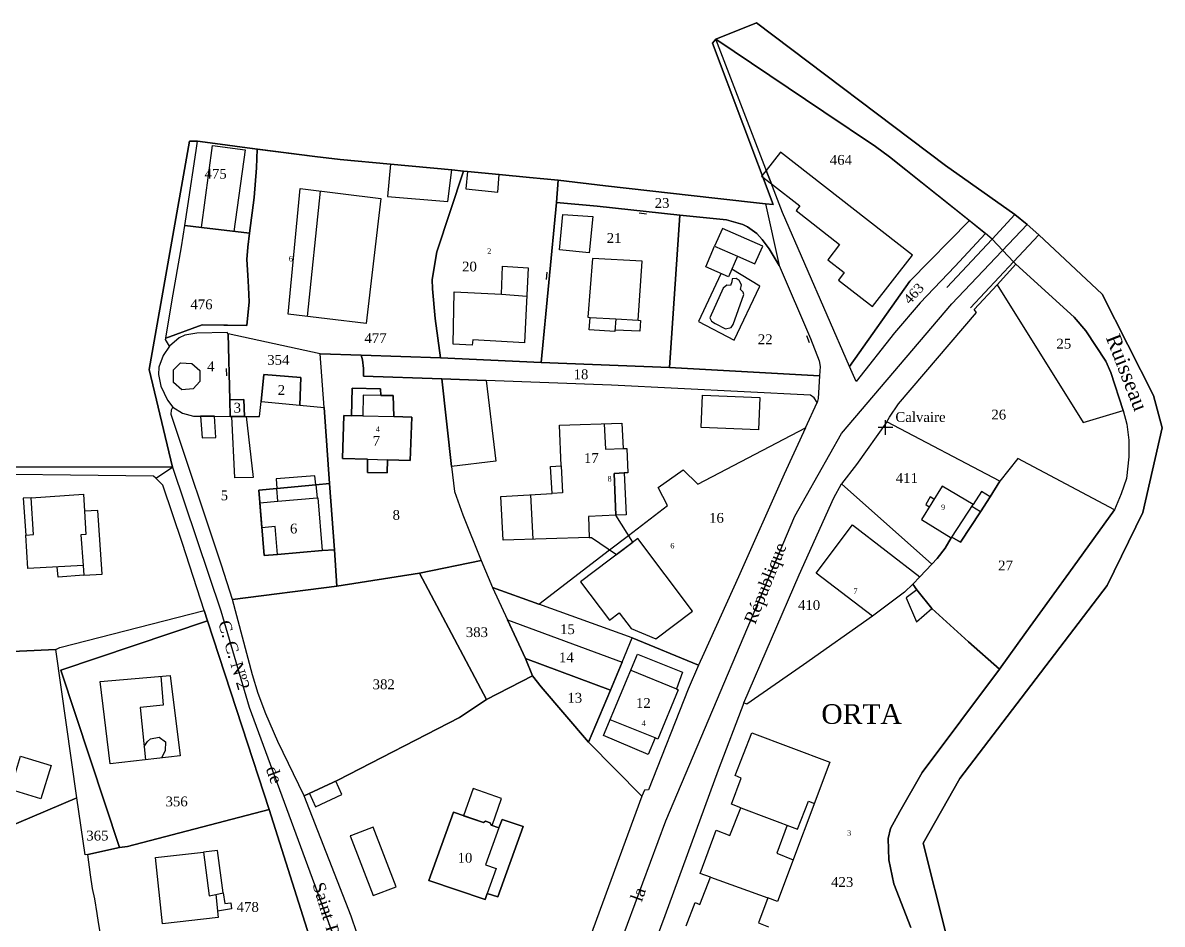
# Model space of a CAD drawing. Extents: x 1206848 to 1207690, y 6153902 to 6154624.
# Drawn here: x 1207283 to 1207515.5, y 6154439.9 to 6154623.8 of the extents above; entities that cross this region are included whole.
import ezdxf

# ---------------------------------------------------------------- set-up
doc = ezdxf.new("R2010")
doc.units = 0
doc.linetypes.add('CONTINU', pattern=[0])
doc.layers.get('0').update_dxf_attribs({"linetype": 'CONTINU'})
for name, color, linetype in [('1LIEUDIT', 7, 'CONTINU'), ('1PARCELLE', 7, 'CONTINU'), ('1SECTION', 7, 'CONTINU'), ('1SUBDSECT', 7, 'CONTINU'), ('1TRONFLUV', 7, 'CONTINU'), ('1TROUPARCELLE', 7, 'CONTINU'), ('1ZONCOMM', 7, 'CONTINU'), ('3BATIDUR', 7, 'CONTINU'), ('3BATILEGER', 7, 'CONTINU'), ('3CALVAIRE', 7, 'CONTINU'), ('3CALVAIRETEX', 7, 'CONTINU'), ('3FISCLINE', 7, 'CONTINUOUS'), ('3LIEUDITTEX', 7, 'CONTINU'), ('3MURNONMI', 7, 'CONTINU'), ('3NUMVOIE', 7, 'CONTINU'), ('3PARCELLETEX', 7, 'CONTINU'), ('3PISCINE', 7, 'CONTINUOUS'), ('3PONT', 7, 'CONTINU'), ('3SENTIER', 7, 'CONTINU'), ('3TOPOLINE', 7, 'CONTINU'), ('3TRONFLUVTEX', 7, 'CONTINU'), ('3ZONCOMMTEX', 7, 'CONTINU')]:
    doc.layers.add(name, color=color, linetype=linetype)
doc.styles.get("Standard").update_dxf_attribs({"font": 'Times New Roman'})

# ---------------------------------------------------------------- blocks, each defined once
blk = doc.blocks.new('MURNOMI')
blk.add_line((-0.75, 0.5), (0.75, 0.5))
blk = doc.blocks.new('DETATOPO')
for points in [[(-1.5, 0), (1.5, 0)], [(0, -1.5), (0, 1.5)]]:
    blk.add_lwpolyline(points)

msp = doc.modelspace()

# ---------------------------------------------------------------- linework, layer by layer
at = {"layer": '1LIEUDIT'}
for points in [[(1207344.03, 6154429.4), (1207333.29, 6154463.29), (1207327.75, 6154480.16), (1207320.72, 6154501.81), (1207320.05, 6154503.89), (1207315.59, 6154517.6), (1207311.59, 6154529.48), (1207310.13, 6154530.88), (1207313.57, 6154533.17), (1207308.81, 6154553.06), (1207317.06, 6154599.63), (1207318.67, 6154599.67), (1207322.3, 6154599.16), (1207328.81, 6154598.27), (1207342.58, 6154596.5), (1207347.8, 6154595.91), (1207358.03, 6154594.94), (1207370.58, 6154593.79), (1207372.94, 6154593.53), (1207373.73, 6154593.43), (1207380.24, 6154592.85), (1207386.43, 6154592.25), (1207392.27, 6154591.65), (1207401.93, 6154590.55), (1207424.25, 6154588.04), (1207434.56, 6154586.88), (1207436.16, 6154586.71), (1207423.76, 6154619.64), (1207424.43, 6154620.45), (1207432.75, 6154623.78), (1207471.32, 6154594.64), (1207485.45, 6154584.7), (1207487.97, 6154582.67), (1207490.36, 6154580.54), (1207503.25, 6154568.44), (1207513.72, 6154547.77), (1207515.51, 6154541.15), (1207511.56, 6154523.87), (1207504.3, 6154509), (1207474.22, 6154469.65), (1207466.76, 6154456.47), (1207471.4, 6154437.84)], [(1207339.58, 6154326.55), (1207349.5, 6154345.92), (1207340.35, 6154347.76), (1207348, 6154377.55), (1207351.68, 6154392.45), (1207354.03, 6154391.24), (1207349.13, 6154412.1), (1207346.45, 6154421.78), (1207345.24, 6154425.54), (1207344.03, 6154429.4), (1207333.29, 6154463.29), (1207327.75, 6154480.16), (1207320.72, 6154501.81), (1207320.05, 6154503.89), (1207315.59, 6154517.6), (1207311.59, 6154529.48), (1207310.13, 6154530.88), (1207313.57, 6154533.17), (1207263.89, 6154533.23)]]:
    msp.add_lwpolyline(points, dxfattribs=at)
at = {"layer": '1PARCELLE'}
for points in [[(1207451.7, 6154553.68), (1207438.01, 6154585.06), (1207424.43, 6154620.45), (1207446.45, 6154605.65), (1207457.04, 6154598.56), (1207459.86, 6154596.47), (1207476.16, 6154583.46), (1207464.03, 6154571.11), (1207451.7, 6154553.68)], [(1207316.09, 6154582.46), (1207316.71, 6154586.48), (1207318.36, 6154597.74), (1207318.67, 6154599.67), (1207322.3, 6154599.16), (1207328.81, 6154598.27), (1207330.84, 6154598.01), (1207330.72, 6154594.22), (1207330.23, 6154588.16), (1207329.3, 6154580.85), (1207319.5, 6154582.04), (1207316.09, 6154582.46)], [(1207352.06, 6154555.96), (1207343.71, 6154556.23), (1207324.95, 6154560.34), (1207324.71, 6154560.59), (1207318.52, 6154560.49), (1207316.11, 6154560.09), (1207314.91, 6154559.49), (1207312.94, 6154557.8), (1207312.12, 6154559.19), (1207312.17, 6154559.47), (1207319.59, 6154562.2), (1207324.03, 6154562.1), (1207324.78, 6154562.08), (1207328.74, 6154562.06), (1207329.2, 6154566.85), (1207329.09, 6154569.83), (1207328.95, 6154572.31), (1207328.76, 6154575.49), (1207328.92, 6154578), (1207329.3, 6154580.85), (1207330.23, 6154588.16), (1207330.72, 6154594.22), (1207330.84, 6154598.01), (1207342.58, 6154596.5), (1207347.8, 6154595.91), (1207358.03, 6154594.94), (1207370.58, 6154593.79), (1207372.94, 6154593.53), (1207367.53, 6154577.06), (1207366.56, 6154571.43), (1207366.59, 6154569.53), (1207367.16, 6154563.48), (1207368.24, 6154555.42), (1207352.06, 6154555.96)], [(1207388.8, 6154554.52), (1207368.24, 6154555.42), (1207367.16, 6154563.48), (1207366.59, 6154569.53), (1207366.56, 6154571.43), (1207367.53, 6154577.06), (1207372.94, 6154593.53), (1207373.73, 6154593.43), (1207380.24, 6154592.85), (1207386.43, 6154592.25), (1207392.27, 6154591.65), (1207391.91, 6154587.16), (1207388.8, 6154554.52)], [(1207391.91, 6154587.16), (1207392.27, 6154591.65), (1207401.93, 6154590.55), (1207424.25, 6154588.04), (1207434.56, 6154586.88), (1207437.35, 6154574.27), (1207435.28, 6154577.66), (1207433.87, 6154579.58), (1207432.78, 6154580.78), (1207430.87, 6154582.13), (1207429.91, 6154582.66), (1207426.58, 6154583.56), (1207417.05, 6154584.54), (1207400.19, 6154586.38), (1207391.91, 6154587.16)], [(1207414.99, 6154553.44), (1207388.8, 6154554.52), (1207391.91, 6154587.16), (1207400.19, 6154586.38), (1207417.05, 6154584.54), (1207414.99, 6154553.44)], [(1207445.59, 6154551.75), (1207414.99, 6154553.44), (1207417.05, 6154584.54), (1207426.58, 6154583.56), (1207429.91, 6154582.66), (1207430.87, 6154582.13), (1207432.78, 6154580.78), (1207433.87, 6154579.58), (1207435.28, 6154577.66), (1207437.35, 6154574.27), (1207443.72, 6154559.41), (1207445.49, 6154554.86), (1207445.72, 6154553.65), (1207445.59, 6154551.75)], [(1207312.17, 6154559.47), (1207313.48, 6154567.28), (1207315.43, 6154578.09), (1207316.09, 6154582.46), (1207319.5, 6154582.04), (1207329.3, 6154580.85), (1207328.92, 6154578), (1207328.76, 6154575.49), (1207328.95, 6154572.31), (1207329.09, 6154569.83), (1207329.2, 6154566.85), (1207328.74, 6154562.06), (1207324.78, 6154562.08), (1207324.03, 6154562.1), (1207319.59, 6154562.2), (1207312.17, 6154559.47)], [(1207476.16, 6154583.46), (1207479.46, 6154580.82), (1207473.18, 6154574.07), (1207466.09, 6154566.68), (1207460.9, 6154560.55), (1207453.05, 6154550.6), (1207451.7, 6154553.68), (1207464.03, 6154571.11), (1207476.16, 6154583.46)], [(1207481.82, 6154570.31), (1207499.37, 6154542.26), (1207507.52, 6154544.69), (1207505.02, 6154552.42), (1207504.02, 6154554.75), (1207499.94, 6154560.97), (1207497.55, 6154563.77), (1207485.64, 6154574.55), (1207481.82, 6154570.31)], [(1207505.8, 6154524.43), (1207486.03, 6154534.94), (1207482.38, 6154530.32), (1207459.35, 6154542.39), (1207459.85, 6154543.36), (1207461.68, 6154546.05), (1207477.59, 6154564.67), (1207477.14, 6154565.3), (1207481.82, 6154570.31), (1207499.37, 6154542.26), (1207507.52, 6154544.69), (1207508.32, 6154541.94), (1207508.72, 6154538.66), (1207508.67, 6154535.28), (1207508.24, 6154530.81), (1207507.13, 6154527.71), (1207505.8, 6154524.43)], [(1207324.95, 6154560.34), (1207324.71, 6154560.59), (1207318.52, 6154560.49), (1207316.11, 6154560.09), (1207314.91, 6154559.49), (1207312.94, 6154557.8), (1207311.67, 6154555.92), (1207310.75, 6154553.56), (1207310.69, 6154552.02), (1207311.18, 6154549.65), (1207312.52, 6154546.79), (1207313.6, 6154545.38), (1207315.6, 6154544.19), (1207317.84, 6154543.52), (1207319.31, 6154543.52), (1207322.1, 6154543.52), (1207325.31, 6154543.51), (1207325.23, 6154546.89), (1207324.95, 6154560.34)], [(1207324.95, 6154560.34), (1207325.23, 6154546.89), (1207328.13, 6154546.92), (1207328.24, 6154543.47), (1207331.31, 6154543.46), (1207331.68, 6154546.54), (1207332.23, 6154552.03), (1207339.72, 6154551.42), (1207339.55, 6154545.78), (1207344.54, 6154545.33), (1207343.71, 6154556.23), (1207324.95, 6154560.34)], [(1207346.59, 6154516.3), (1207345.59, 6154529.78), (1207344.54, 6154545.33), (1207343.71, 6154556.23), (1207352.06, 6154555.96), (1207352.34, 6154555.05), (1207352.54, 6154553.25), (1207352.56, 6154551.7), (1207368.52, 6154551.15), (1207370.48, 6154533.25), (1207371.1, 6154528.16), (1207372.83, 6154523.44), (1207376.57, 6154514.08), (1207363.93, 6154511.51), (1207347.1, 6154508.86), (1207346.59, 6154516.3)], [(1207445.1, 6154546.36), (1207444.46, 6154547.29), (1207443.72, 6154547.86), (1207403.16, 6154549.88), (1207377.54, 6154550.82), (1207368.52, 6154551.15), (1207352.56, 6154551.7), (1207352.54, 6154553.25), (1207352.34, 6154555.05), (1207352.06, 6154555.96), (1207368.24, 6154555.42), (1207388.8, 6154554.52), (1207414.99, 6154553.44), (1207445.59, 6154551.75), (1207445.29, 6154547.13), (1207445.1, 6154546.36)], [(1207339.55, 6154545.78), (1207339.72, 6154551.42), (1207332.23, 6154552.03), (1207331.68, 6154546.54), (1207339.55, 6154545.78)], [(1207388.31, 6154505.2), (1207402.75, 6154516.26), (1207406.62, 6154519.22), (1207414.57, 6154525.3), (1207412.63, 6154529), (1207417.78, 6154532.58), (1207420.78, 6154529.69), (1207442.72, 6154541.17), (1207445.1, 6154546.36), (1207444.46, 6154547.29), (1207443.72, 6154547.86), (1207403.16, 6154549.88), (1207377.54, 6154550.82), (1207368.52, 6154551.15), (1207370.48, 6154533.25), (1207371.1, 6154528.16), (1207372.83, 6154523.44), (1207376.57, 6154514.08), (1207378.84, 6154508.59), (1207388.31, 6154505.2)], [(1207353.33, 6154534.77), (1207353.35, 6154532.04), (1207357.35, 6154531.96), (1207357.46, 6154534.64), (1207362.08, 6154534.5), (1207362.39, 6154543.35), (1207358.71, 6154543.45), (1207358.62, 6154547.74), (1207356.08, 6154547.79), (1207356.03, 6154549.1), (1207350.21, 6154549.27), (1207350.08, 6154543.64), (1207348.52, 6154543.69), (1207348.25, 6154534.93), (1207353.33, 6154534.77)], [(1207313.6, 6154545.38), (1207315.6, 6154544.19), (1207317.84, 6154543.52), (1207319.31, 6154543.52), (1207322.1, 6154543.52), (1207325.31, 6154543.51), (1207328.24, 6154543.47), (1207331.31, 6154543.46), (1207331.68, 6154546.54), (1207339.55, 6154545.78), (1207344.54, 6154545.33), (1207345.59, 6154529.78), (1207342.81, 6154529.52), (1207334.85, 6154528.81), (1207331.21, 6154528.47), (1207332.27, 6154515.14), (1207334.99, 6154515.35), (1207344.11, 6154516.12), (1207346.59, 6154516.3), (1207347.1, 6154508.86), (1207325.82, 6154506.13), (1207323.54, 6154513.15), (1207313.31, 6154543.89), (1207313.33, 6154544.87), (1207313.6, 6154545.38)], [(1207325.31, 6154543.51), (1207325.23, 6154546.89), (1207328.13, 6154546.92), (1207328.24, 6154543.47), (1207325.31, 6154543.51)], [(1207388.31, 6154505.2), (1207402.75, 6154516.26), (1207406.62, 6154519.22), (1207414.57, 6154525.3), (1207412.63, 6154529), (1207417.78, 6154532.58), (1207420.78, 6154529.69), (1207442.72, 6154541.17), (1207438.34, 6154531.7), (1207429.02, 6154510.75), (1207421.99, 6154495.14), (1207420.87, 6154492.73), (1207407.38, 6154498.31), (1207388.31, 6154505.2)], [(1207482.38, 6154530.32), (1207459.35, 6154542.39), (1207453.13, 6154533.72), (1207450.08, 6154529.72), (1207468.52, 6154513.39), (1207469.62, 6154514.51), (1207471.23, 6154516.59), (1207472.47, 6154518.71), (1207472.57, 6154518.87), (1207474.37, 6154517.84), (1207478.43, 6154524.05), (1207480.39, 6154527.09), (1207482.38, 6154530.32)], [(1207505.8, 6154524.43), (1207486.03, 6154534.94), (1207482.38, 6154530.32), (1207480.39, 6154527.09), (1207478.43, 6154524.05), (1207474.37, 6154517.84), (1207472.57, 6154518.87), (1207472.47, 6154518.71), (1207471.23, 6154516.59), (1207469.62, 6154514.51), (1207468.52, 6154513.39), (1207466.03, 6154510.76), (1207464.61, 6154509.3), (1207465.45, 6154508.12), (1207468.51, 6154504.29), (1207475.95, 6154497.52), (1207482.31, 6154491.94), (1207487.7, 6154499.41), (1207497.36, 6154512.72), (1207505.8, 6154524.43)], [(1207289.75, 6154495.98), (1207290.6, 6154496.37), (1207320.05, 6154503.89), (1207315.59, 6154517.6), (1207311.59, 6154529.48), (1207310.13, 6154530.88), (1207309.69, 6154531.3), (1207264.36, 6154531.87), (1207252.12, 6154529.44), (1207261.52, 6154494.67), (1207289.75, 6154495.98)], [(1207345.59, 6154529.78), (1207346.59, 6154516.3), (1207344.11, 6154516.12), (1207334.99, 6154515.35), (1207332.27, 6154515.14), (1207331.21, 6154528.47), (1207334.85, 6154528.81), (1207342.81, 6154529.52), (1207345.59, 6154529.78)], [(1207468.52, 6154513.39), (1207466.03, 6154510.76), (1207464.61, 6154509.3), (1207462.95, 6154507.62), (1207456.38, 6154502.75), (1207442.29, 6154492.8), (1207430.74, 6154484.81), (1207430.16, 6154485.05), (1207441.45, 6154511.16), (1207448.48, 6154526.91), (1207450.08, 6154529.72), (1207468.52, 6154513.39)], [(1207376.57, 6154514.08), (1207378.84, 6154508.59), (1207381.9, 6154501.98), (1207385.6, 6154494.11), (1207387.04, 6154490.55), (1207377.62, 6154485.75), (1207363.93, 6154511.51), (1207376.57, 6154514.08)], [(1207347.1, 6154508.86), (1207363.93, 6154511.51), (1207377.62, 6154485.75), (1207372.13, 6154482.1), (1207347.31, 6154469.3), (1207340.42, 6154466.1), (1207335.03, 6154477.17), (1207332.63, 6154482.84), (1207331.04, 6154486.95), (1207329.92, 6154490.81), (1207325.82, 6154506.13), (1207347.1, 6154508.86)], [(1207388.31, 6154505.2), (1207378.84, 6154508.59), (1207381.9, 6154501.98), (1207405.33, 6154493.39), (1207407.38, 6154498.31), (1207388.31, 6154505.2)], [(1207289.75, 6154495.98), (1207290.6, 6154496.37), (1207320.05, 6154503.89), (1207320.72, 6154501.81), (1207290.79, 6154491.74), (1207302.75, 6154455.57), (1207296.31, 6154454.16), (1207295.72, 6154454.04), (1207294.03, 6154465.71), (1207289.75, 6154495.98)], [(1207304.36, 6154455.8), (1207302.75, 6154455.57), (1207290.79, 6154491.74), (1207320.72, 6154501.81), (1207327.75, 6154480.16), (1207333.29, 6154463.29), (1207304.36, 6154455.8)], [(1207405.33, 6154493.39), (1207402.95, 6154487.67), (1207385.6, 6154494.11), (1207381.9, 6154501.98), (1207405.33, 6154493.39)], [(1207409.32, 6154466.05), (1207398.43, 6154477.06), (1207402.95, 6154487.67), (1207405.33, 6154493.39), (1207407.38, 6154498.31), (1207420.87, 6154492.73), (1207418.76, 6154487.87), (1207410.67, 6154467.36), (1207409.87, 6154467.26), (1207409.32, 6154466.05)], [(1207289.75, 6154495.98), (1207261.52, 6154494.67), (1207262.91, 6154488.32), (1207239.55, 6154482.14), (1207240.29, 6154479.12), (1207246.94, 6154459.48), (1207247.59, 6154457.8), (1207254.82, 6154449.06), (1207294.03, 6154465.71), (1207289.75, 6154495.98)], [(1207398.43, 6154477.06), (1207388.79, 6154488.36), (1207387.04, 6154490.55), (1207385.6, 6154494.11), (1207402.95, 6154487.67), (1207398.43, 6154477.06)], [(1207362.58, 6154422.12), (1207360.17, 6154422.57), (1207355.79, 6154423.79), (1207351.16, 6154438.19), (1207350.02, 6154441.56), (1207340.42, 6154466.1), (1207347.31, 6154469.3), (1207372.13, 6154482.1), (1207377.62, 6154485.75), (1207387.04, 6154490.55), (1207388.79, 6154488.36), (1207398.43, 6154477.06), (1207409.32, 6154466.05), (1207401.27, 6154444.19), (1207397.11, 6154432.7), (1207397.09, 6154432.7), (1207378.35, 6154425.31), (1207362.67, 6154421.82), (1207362.58, 6154422.12)], [(1207254.82, 6154449.06), (1207259.19, 6154443.67), (1207272.28, 6154426.59), (1207279.88, 6154416.5), (1207282.34, 6154413.51), (1207334.1, 6154423.81), (1207339.83, 6154424.89), (1207345.24, 6154425.54), (1207344.03, 6154429.4), (1207327.41, 6154431.09), (1207318.75, 6154431.9), (1207301.74, 6154433.53), (1207299.44, 6154434.74), (1207298.48, 6154440.27), (1207298.18, 6154442.12), (1207297.7, 6154445.08), (1207297.24, 6154447.21), (1207296.86, 6154449.97), (1207296.31, 6154454.16), (1207295.72, 6154454.04), (1207294.03, 6154465.71), (1207254.82, 6154449.06)], [(1207304.36, 6154455.8), (1207333.29, 6154463.29), (1207344.03, 6154429.4), (1207327.41, 6154431.09), (1207318.75, 6154431.9), (1207301.74, 6154433.53), (1207299.44, 6154434.74), (1207298.48, 6154440.27), (1207298.18, 6154442.12), (1207297.7, 6154445.08), (1207297.24, 6154447.21), (1207296.86, 6154449.97), (1207296.31, 6154454.16), (1207302.75, 6154455.57), (1207304.36, 6154455.8)], [(1207370.91, 6154462.75), (1207365.9, 6154448.82), (1207377.38, 6154444.98), (1207377.79, 6154446.15), (1207379.92, 6154445.53), (1207385.1, 6154459.86), (1207380.83, 6154461.27), (1207380.18, 6154459.55), (1207378.56, 6154460.12), (1207378.37, 6154460.57), (1207377.43, 6154460.95), (1207377.04, 6154460.68), (1207370.91, 6154462.75)]]:
    msp.add_lwpolyline(points, close=True, dxfattribs=at)
msp.add_lwpolyline([(1207464.22, 6154439.23), (1207460.72, 6154448.15), (1207459.7, 6154453.08), (1207459.56, 6154457.39), (1207460.05, 6154459.44), (1207461.96, 6154462.94), (1207466.53, 6154470.85), (1207482.31, 6154491.94), (1207482.31, 6154491.94), (1207475.95, 6154497.52), (1207468.51, 6154504.29), (1207465.45, 6154508.12), (1207464.61, 6154509.3), (1207462.95, 6154507.62), (1207456.38, 6154502.75), (1207442.29, 6154492.8), (1207430.74, 6154484.81), (1207430.16, 6154485.05), (1207424.9, 6154471.32), (1207414.03, 6154441.63), (1207405.19, 6154417.85)], dxfattribs=at)
at = {"layer": '1SECTION'}
msp.add_lwpolyline([(1207471.4, 6154437.84), (1207466.76, 6154456.47), (1207474.22, 6154469.65), (1207504.3, 6154509), (1207511.56, 6154523.87), (1207515.51, 6154541.15), (1207513.72, 6154547.77), (1207503.25, 6154568.44), (1207490.36, 6154580.54), (1207487.97, 6154582.67), (1207485.45, 6154584.7), (1207471.32, 6154594.64), (1207432.75, 6154623.78), (1207424.43, 6154620.45), (1207423.76, 6154619.64), (1207436.16, 6154586.71), (1207434.56, 6154586.88), (1207424.25, 6154588.04), (1207401.93, 6154590.55), (1207392.27, 6154591.65), (1207386.43, 6154592.25), (1207380.24, 6154592.85), (1207373.73, 6154593.43), (1207372.94, 6154593.53), (1207370.58, 6154593.79), (1207358.03, 6154594.94), (1207347.8, 6154595.91), (1207342.58, 6154596.5), (1207328.81, 6154598.27), (1207322.3, 6154599.16), (1207318.67, 6154599.67), (1207317.06, 6154599.63), (1207308.81, 6154553.06), (1207313.57, 6154533.17), (1207263.89, 6154533.23)], dxfattribs=at)
at = {"layer": '1SUBDSECT'}
msp.add_lwpolyline([(1207471.4, 6154437.84), (1207466.76, 6154456.47), (1207474.22, 6154469.65), (1207504.3, 6154509), (1207511.56, 6154523.87), (1207515.51, 6154541.15), (1207513.72, 6154547.77), (1207503.25, 6154568.44), (1207490.36, 6154580.54), (1207487.97, 6154582.67), (1207485.45, 6154584.7), (1207471.32, 6154594.64), (1207432.75, 6154623.78), (1207424.43, 6154620.45), (1207423.76, 6154619.64), (1207436.16, 6154586.71), (1207434.56, 6154586.88), (1207424.25, 6154588.04), (1207401.93, 6154590.55), (1207392.27, 6154591.65), (1207386.43, 6154592.25), (1207380.24, 6154592.85), (1207373.73, 6154593.43), (1207372.94, 6154593.53), (1207370.58, 6154593.79), (1207358.03, 6154594.94), (1207347.8, 6154595.91), (1207342.58, 6154596.5), (1207328.81, 6154598.27), (1207322.3, 6154599.16), (1207318.67, 6154599.67), (1207317.06, 6154599.63), (1207308.81, 6154553.06), (1207313.57, 6154533.17), (1207263.89, 6154533.23)], dxfattribs=at)
at = {"layer": '1TRONFLUV'}
msp.add_lwpolyline([(1207480.81, 6154579.68), (1207479.46, 6154580.82), (1207459.86, 6154596.47), (1207457.04, 6154598.56), (1207446.45, 6154605.65), (1207424.43, 6154620.45), (1207432.75, 6154623.78), (1207471.32, 6154594.64), (1207485.45, 6154584.7), (1207480.81, 6154579.68)], close=True, dxfattribs=at)
msp.add_lwpolyline([(1207471.4, 6154437.84), (1207466.76, 6154456.47), (1207474.22, 6154469.65), (1207504.3, 6154509), (1207511.56, 6154523.87), (1207515.51, 6154541.15), (1207513.72, 6154547.77), (1207503.25, 6154568.44), (1207490.36, 6154580.54), (1207485.15, 6154575.01), (1207485.64, 6154574.55), (1207497.55, 6154563.77), (1207499.94, 6154560.97), (1207504.02, 6154554.75), (1207505.02, 6154552.42), (1207507.52, 6154544.69), (1207508.32, 6154541.94), (1207508.72, 6154538.66), (1207508.67, 6154535.28), (1207508.24, 6154530.81), (1207507.13, 6154527.71), (1207505.8, 6154524.43), (1207497.36, 6154512.72), (1207487.7, 6154499.41), (1207482.31, 6154491.94), (1207466.53, 6154470.85), (1207461.96, 6154462.94), (1207460.05, 6154459.44), (1207459.56, 6154457.39), (1207459.7, 6154453.08), (1207460.72, 6154448.15), (1207464.22, 6154439.23)], dxfattribs=at)
at = {"layer": '1TROUPARCELLE'}
for points in [[(1207353.35, 6154532.04), (1207353.33, 6154534.77), (1207348.25, 6154534.93), (1207348.52, 6154543.69), (1207350.08, 6154543.64), (1207350.21, 6154549.27), (1207356.03, 6154549.1), (1207356.08, 6154547.79), (1207358.62, 6154547.74), (1207358.71, 6154543.45), (1207362.39, 6154543.35), (1207362.08, 6154534.5), (1207357.46, 6154534.64), (1207357.35, 6154531.96), (1207353.35, 6154532.04)], [(1207365.9, 6154448.82), (1207370.91, 6154462.75), (1207377.04, 6154460.68), (1207377.43, 6154460.95), (1207378.37, 6154460.57), (1207378.56, 6154460.12), (1207380.18, 6154459.55), (1207380.83, 6154461.27), (1207385.1, 6154459.86), (1207379.92, 6154445.53), (1207377.79, 6154446.15), (1207377.38, 6154444.98), (1207365.9, 6154448.82)]]:
    msp.add_lwpolyline(points, close=True, dxfattribs=at)
at = {"layer": '1ZONCOMM'}
for points in [[(1207377.27, 6154351.59), (1207382.93, 6154376.68), (1207414.22, 6154460.98), (1207440.56, 6154523.18), (1207450.07, 6154539.98), (1207472.58, 6154566.47), (1207487.97, 6154582.67)], [(1207186.16, 6154520.33), (1207227.51, 6154526.29), (1207263.89, 6154533.23), (1207313.57, 6154533.17)], [(1207313.57, 6154533.17), (1207323.45, 6154503.86), (1207329.24, 6154484.22), (1207347.3, 6154435.13), (1207354.47, 6154411.25), (1207356.71, 6154391.05), (1207358.36, 6154384.66), (1207360.78, 6154379.33), (1207365.43, 6154371.22), (1207368.52, 6154361.12), (1207365.61, 6154341.87), (1207361.38, 6154338.66), (1207358.59, 6154319.22), (1207354.38, 6154306.51), (1207359.3, 6154303.56)]]:
    msp.add_lwpolyline(points, dxfattribs=at)
at = {"layer": '3BATIDUR'}
for points in [[(1207321.73, 6154598.74), (1207328.36, 6154597.87), (1207326.11, 6154581.23), (1207319.5, 6154582.04), (1207321.73, 6154598.74)], [(1207456.4, 6154565.88), (1207464.59, 6154576.4), (1207437.62, 6154597.41), (1207434.72, 6154593.67), (1207435.76, 6154590.93), (1207441.54, 6154586.42), (1207440.81, 6154585.48), (1207449.69, 6154578.56), (1207447.3, 6154575.44), (1207450.64, 6154572.84), (1207449.45, 6154571.31), (1207456.4, 6154565.88)], [(1207370.58, 6154593.79), (1207358.03, 6154594.94), (1207357.46, 6154588.38), (1207369.73, 6154587.34), (1207370.58, 6154593.79)], [(1207434.72, 6154593.67), (1207433.78, 6154592.47), (1207435.76, 6154590.93), (1207434.72, 6154593.67)], [(1207337.19, 6154564.34), (1207339.59, 6154589.96), (1207356.04, 6154587.91), (1207353.05, 6154562.45), (1207337.19, 6154564.34)], [(1207392.53, 6154577.5), (1207393.22, 6154584.71), (1207399.3, 6154584.27), (1207398.58, 6154576.89), (1207392.53, 6154577.5)], [(1207424.16, 6154578.23), (1207428.87, 6154576.16), (1207432.41, 6154574.6), (1207434.01, 6154578.22), (1207425.82, 6154581.83), (1207424.16, 6154578.23)], [(1207404.04, 6154563.37), (1207408.56, 6154563.11), (1207409.39, 6154575.16), (1207399.27, 6154575.7), (1207398.31, 6154563.72), (1207398.78, 6154563.68), (1207404.04, 6154563.37)], [(1207370.8, 6154558.2), (1207371.02, 6154568.88), (1207380.68, 6154568.4), (1207380.91, 6154574.14), (1207386.11, 6154573.8), (1207385.42, 6154558.53), (1207374.84, 6154559.11), (1207374.73, 6154558.02), (1207370.8, 6154558.2)], [(1207315.46, 6154548.92), (1207313.74, 6154550.42), (1207313.75, 6154553.01), (1207315.19, 6154554.41), (1207317.49, 6154554.32), (1207319.11, 6154552.88), (1207319.16, 6154550.61), (1207317.76, 6154549.1), (1207315.46, 6154548.92)], [(1207350.08, 6154543.64), (1207348.52, 6154543.69), (1207348.25, 6154534.93), (1207353.33, 6154534.77), (1207357.46, 6154534.64), (1207362.08, 6154534.5), (1207362.39, 6154543.35), (1207358.71, 6154543.45), (1207358.62, 6154547.74), (1207356.08, 6154547.79), (1207352.48, 6154547.85), (1207352.4, 6154543.59), (1207350.08, 6154543.64)], [(1207325.23, 6154546.89), (1207325.31, 6154543.51), (1207328.24, 6154543.47), (1207328.13, 6154546.92), (1207325.23, 6154546.89)], [(1207326.29, 6154530.95), (1207325.65, 6154543.5), (1207328.57, 6154543.48), (1207330.05, 6154531.06), (1207326.29, 6154530.95)], [(1207404, 6154523.34), (1207398.47, 6154523.05), (1207398.55, 6154518.8), (1207381.05, 6154518.25), (1207380.58, 6154527.13), (1207391, 6154527.79), (1207390.71, 6154533.27), (1207392.89, 6154533.4), (1207392.51, 6154541.7), (1207405.26, 6154542.13), (1207405.49, 6154536.95), (1207406.28, 6154536.97), (1207406.45, 6154532), (1207405.75, 6154531.96), (1207403.66, 6154531.87), (1207404, 6154523.34)], [(1207334.85, 6154528.81), (1207342.81, 6154529.52), (1207342.6, 6154531.36), (1207334.7, 6154530.75), (1207334.85, 6154528.81)], [(1207331.41, 6154525.9), (1207335.07, 6154526.2), (1207334.85, 6154528.81), (1207342.81, 6154529.52), (1207343.11, 6154526.86), (1207343.23, 6154526.87), (1207344.11, 6154516.12), (1207334.99, 6154515.35), (1207334.52, 6154521.03), (1207331.78, 6154520.8), (1207331.41, 6154525.9)], [(1207472.47, 6154518.71), (1207472.57, 6154518.87), (1207476.93, 6154525.54), (1207470.63, 6154529.3), (1207466.38, 6154522.5), (1207472.47, 6154518.71)], [(1207295.33, 6154513.09), (1207284.02, 6154512.44), (1207283.62, 6154519.3), (1207285.18, 6154519.41), (1207284.75, 6154526.92), (1207295.37, 6154527.62), (1207295.59, 6154524.16), (1207295.89, 6154519.42), (1207294.88, 6154519.33), (1207295.33, 6154513.09)], [(1207466.03, 6154510.76), (1207464.61, 6154509.3), (1207462.95, 6154507.62), (1207456.38, 6154502.75), (1207444.88, 6154511.53), (1207452.29, 6154521.37), (1207466.03, 6154510.76)], [(1207412.18, 6154498.14), (1207419.66, 6154503.8), (1207408.48, 6154518.57), (1207396.82, 6154509.75), (1207402.73, 6154501.94), (1207404.73, 6154503.45), (1207407.18, 6154500.23), (1207412.18, 6154498.14)], [(1207468.51, 6154504.29), (1207465.45, 6154508.12), (1207463.25, 6154506.51), (1207465.34, 6154501.6), (1207468.51, 6154504.29)], [(1207401.5, 6154478.43), (1207408.44, 6154495), (1207417.66, 6154491.31), (1207416.4, 6154487.9), (1207416.75, 6154487.75), (1207412.61, 6154477.69), (1207412.06, 6154477.91), (1207410.65, 6154474.52), (1207401.5, 6154478.43)], [(1207300.83, 6154472.65), (1207298.82, 6154489.41), (1207313.11, 6154490.67), (1207315.12, 6154474.23), (1207300.83, 6154472.65)], [(1207346.86, 6154469.08), (1207341.5, 6154466.6), (1207342.77, 6154463.87), (1207348.12, 6154466.37), (1207346.86, 6154469.08)], [(1207377.79, 6154446.15), (1207377.38, 6154444.98), (1207365.9, 6154448.82), (1207370.91, 6154462.75), (1207377.04, 6154460.68), (1207377.43, 6154460.95), (1207378.37, 6154460.57), (1207378.56, 6154460.12), (1207380.18, 6154459.55), (1207377.43, 6154452.05), (1207379.59, 6154451.27), (1207377.79, 6154446.15)], [(1207350.12, 6154458.02), (1207349.84, 6154457.92), (1207354.49, 6154445.76), (1207359.18, 6154447.53), (1207354.52, 6154459.69), (1207350.12, 6154458.02)], [(1207322.4, 6154445.97), (1207322.87, 6154441.26), (1207311.51, 6154440), (1207310.08, 6154453.53), (1207319.91, 6154454.64), (1207321.05, 6154445.68), (1207322.4, 6154445.97)]]:
    msp.add_lwpolyline(points, close=True, dxfattribs=at)
msp.add_lwpolyline([(1207418.35, 6154439.58), (1207420.24, 6154444.32), (1207421.17, 6154443.95), (1207423.32, 6154449.51), (1207421.26, 6154450.25), (1207424.5, 6154459.07), (1207427.31, 6154457.98), (1207429.54, 6154463.69), (1207427.6, 6154464.43), (1207429.63, 6154469.68), (1207428.38, 6154470.27), (1207431.76, 6154478.95), (1207447.68, 6154472.96), (1207437.04, 6154444.57), (1207435.07, 6154445.28), (1207433.11, 6154440.23), (1207435.19, 6154439.37)], dxfattribs=at)
at = {"layer": '3BATILEGER'}
for points in [[(1207380.24, 6154592.85), (1207373.73, 6154593.43), (1207373.43, 6154589.92), (1207379.97, 6154589.25), (1207380.24, 6154592.85)], [(1207424.16, 6154578.23), (1207428.87, 6154576.16), (1207427.01, 6154571.95), (1207422.36, 6154574), (1207424.16, 6154578.23)], [(1207404.04, 6154563.37), (1207403.84, 6154560.84), (1207398.59, 6154561.15), (1207398.78, 6154563.68), (1207404.04, 6154563.37)], [(1207370.48, 6154533.25), (1207368.52, 6154551.15), (1207377.54, 6154550.82), (1207379.51, 6154534.37), (1207370.48, 6154533.25)], [(1207421.69, 6154547.85), (1207433.38, 6154547.37), (1207433.11, 6154540.74), (1207421.42, 6154541.22), (1207421.69, 6154547.85)], [(1207322.1, 6154543.52), (1207319.31, 6154543.52), (1207319.61, 6154539.1), (1207322.42, 6154539.16), (1207322.1, 6154543.52)], [(1207405.75, 6154531.96), (1207406.16, 6154523.44), (1207404, 6154523.34), (1207403.66, 6154531.87), (1207405.75, 6154531.96)], [(1207295.33, 6154513.09), (1207295.47, 6154511.11), (1207299.21, 6154511.32), (1207298.35, 6154524.27), (1207295.59, 6154524.16), (1207295.89, 6154519.42), (1207294.88, 6154519.33), (1207295.33, 6154513.09)], [(1207407.51, 6154517.84), (1207404, 6154523.34), (1207398.47, 6154523.05), (1207398.55, 6154518.8), (1207399.04, 6154518.77), (1207404.15, 6154515.3), (1207407.51, 6154517.84)], [(1207280.48, 6154467.41), (1207282.57, 6154474.19), (1207288.8, 6154472.26), (1207286.7, 6154465.48), (1207280.48, 6154467.41)], [(1207380.69, 6154465.53), (1207374.89, 6154467.62), (1207372.97, 6154462.05), (1207377.04, 6154460.68), (1207377.43, 6154460.95), (1207378.37, 6154460.57), (1207378.56, 6154460.12), (1207378.79, 6154460.04), (1207380.69, 6154465.53)], [(1207322.4, 6154445.97), (1207323.92, 6154446.3), (1207322.76, 6154454.96), (1207319.91, 6154454.64), (1207321.05, 6154445.68), (1207322.4, 6154445.97)]]:
    msp.add_lwpolyline(points, close=True, dxfattribs=at)
at = {"layer": '3FISCLINE'}
for points in [[(1207343.71, 6154589.45), (1207341.07, 6154563.88)], [(1207380.68, 6154568.4), (1207385.85, 6154568.01)], [(1207408.56, 6154563.11), (1207409.05, 6154563.08), (1207408.95, 6154560.89), (1207403.86, 6154561.09)], [(1207352.4, 6154543.59), (1207358.71, 6154543.45)], [(1207401.62, 6154542), (1207401.91, 6154536.79), (1207405.49, 6154536.95)], [(1207392.89, 6154533.4), (1207393.15, 6154527.92), (1207391, 6154527.79)], [(1207284.75, 6154526.92), (1207283.06, 6154526.81), (1207283.62, 6154519.3)], [(1207335.07, 6154526.2), (1207343.11, 6154526.86)], [(1207386.64, 6154527.51), (1207387.07, 6154518.44)], [(1207468.94, 6154526.61), (1207468.17, 6154527.06), (1207467.26, 6154525.56), (1207467.99, 6154525.07)], [(1207480.39, 6154527.09), (1207478.63, 6154528.16), (1207476.93, 6154525.54)], [(1207478.43, 6154524.05), (1207476.66, 6154525.13)], [(1207295.47, 6154511.11), (1207290.22, 6154510.71), (1207290.05, 6154512.79)], [(1207407.07, 6154491.72), (1207416.4, 6154487.9)], [(1207311.15, 6154490.5), (1207311.65, 6154484.6), (1207306.98, 6154484.14), (1207308.07, 6154473.45)], [(1207412.06, 6154477.91), (1207402.84, 6154481.63)], [(1207307.8, 6154476.17), (1207308.46, 6154477.2), (1207309.1, 6154477.73), (1207310.86, 6154478.04), (1207312.13, 6154477.12), (1207312.05, 6154475.32), (1207311.35, 6154473.81)], [(1207429.54, 6154463.69), (1207441.12, 6154459.31), (1207443.35, 6154465.04), (1207444.53, 6154464.56)], [(1207438.97, 6154460.13), (1207436.89, 6154454.4), (1207440.22, 6154453.07)], [(1207423.32, 6154449.51), (1207435.07, 6154445.28)], [(1207323.92, 6154446.3), (1207324.25, 6154444.12), (1207325.45, 6154444.27), (1207325.63, 6154443.08), (1207322.75, 6154442.6)]]:
    msp.add_lwpolyline(points, dxfattribs=at)
at = {"layer": '3PISCINE'}
msp.add_lwpolyline([(1207427.44, 6154570.18), (1207426.69, 6154570.25), (1207425.9, 6154569.68), (1207423.17, 6154563.61), (1207423.54, 6154562.94), (1207424.26, 6154562.42), (1207426.41, 6154561.34), (1207427.53, 6154561.65), (1207427.94, 6154562.25), (1207430.16, 6154568.35), (1207430.01, 6154568.83), (1207429.47, 6154569.36), (1207429.66, 6154570.33), (1207429.2, 6154571.24), (1207428.56, 6154571.65), (1207427.78, 6154571.56), (1207427.66, 6154570.96), (1207427.44, 6154570.18)], close=True, dxfattribs=at)
at = {"layer": '3PONT'}
msp.add_lwpolyline([(1207480.81, 6154579.68), (1207485.15, 6154575.01), (1207490.36, 6154580.54), (1207487.97, 6154582.67), (1207485.45, 6154584.7), (1207480.81, 6154579.68)], close=True, dxfattribs=at)
at = {"layer": '3SENTIER'}
for points in [[(1207480.81, 6154579.68), (1207471.59, 6154569.81)], [(1207485.15, 6154575.01), (1207476.37, 6154565.61)]]:
    msp.add_lwpolyline(points, dxfattribs=at)
at = {"layer": '3TOPOLINE'}
msp.add_lwpolyline([(1207425.46, 6154572.57), (1207420.92, 6154562.86), (1207428.18, 6154559.02), (1207433.42, 6154570.08), (1207427.71, 6154573.5)], dxfattribs=at)

# ---------------------------------------------------------------- block references
at = {"layer": '3CALVAIRE', "rotation": 90}
msp.add_blockref('DETATOPO', (1207459.05, 6154541.25), dxfattribs=at)
at = {"layer": '3MURNONMI'}
for p, rotation in [((1207409.59, 6154585.35), 173.8), ((1207390.47, 6154572.1), 84.6), ((1207443.72, 6154559.41), 113.3), ((1207325.11, 6154552.53), 91.3)]:
    msp.add_blockref('MURNOMI', p, dxfattribs=dict(at, rotation=rotation))

# ---------------------------------------------------------------- texts
at = {"layer": '3CALVAIRETEX'}
msp.add_text('Calvaire', height=2, dxfattribs=at).set_placement((1207461.07, 6154542.38))
at = {"layer": '3LIEUDITTEX'}
msp.add_text('ORTA', height=4, dxfattribs=at).set_placement((1207445.95, 6154480.79))
at = {"layer": '3NUMVOIE'}
for s, p in [('2', (1207377.78, 6154576.67)), ('6', (1207337.29, 6154575.13)), ('4', (1207355.05, 6154540.37)), ('8', (1207402.33, 6154530.22)), ('9', (1207470.38, 6154524.42)), ('6', (1207415.15, 6154516.58)), ('7', (1207452.51, 6154507.3)), ('4', (1207409.29, 6154480.37)), ('3', (1207451.21, 6154457.97))]:
    msp.add_text(s, height=1.1, dxfattribs=at).set_placement(p)
at = {"layer": '3PARCELLETEX'}
for s, rotation, p in [('464', 360, (1207447.68, 6154594.83)), ('463', 47.2, (1207463.99, 6154566.23))]:
    msp.add_text(s, height=2, rotation=rotation, dxfattribs=at).set_placement(p)
for s, p in [('475', (1207320.1, 6154591.99)), ('23', (1207411.95, 6154586.03)), ('21', (1207402.17, 6154578.89)), ('20', (1207372.65, 6154573.06)), ('476', (1207317.21, 6154565.35)), ('477', (1207352.73, 6154558.47)), ('22', (1207433, 6154558.23)), ('25', (1207493.93, 6154557.33)), ('4', (1207320.62, 6154552.7)), ('354', (1207332.89, 6154554.02)), ('18', (1207395.4, 6154551.08)), ('2', (1207335.03, 6154547.88)), ('3', (1207326.04, 6154544.27)), ('26', (1207480.65, 6154542.87)), ('7', (1207354.42, 6154537.5)), ('17', (1207397.52, 6154534)), ('411', (1207461.14, 6154529.93)), ('5', (1207323.39, 6154526.39)), ('8', (1207358.47, 6154522.4)), ('6', (1207337.53, 6154519.63)), ('16', (1207423.05, 6154521.81)), ('27', (1207482.03, 6154512.08)), ('410', (1207441.19, 6154504.02)), ('15', (1207392.63, 6154499.09)), ('383', (1207373.41, 6154498.49)), ('14', (1207392.42, 6154493.35)), ('382', (1207354.4, 6154487.85)), ('13', (1207394.14, 6154485.11)), ('12', (1207408.13, 6154484.03)), ('356', (1207312.14, 6154463.96)), ('365', (1207295.97, 6154457)), ('10', (1207371.73, 6154452.47)), ('423', (1207447.95, 6154447.54)), ('478', (1207326.65, 6154442.44))]:
    msp.add_text(s, height=2, dxfattribs=at).set_placement(p)
at = {"layer": '3TRONFLUVTEX'}
msp.add_text('Ruisseau', height=3, rotation=291.3, dxfattribs=at).set_placement((1207503.97, 6154559.56))
at = {"layer": '3ZONCOMMTEX'}
for s, rotation, p in [('République', 68.1, (1207432.44, 6154500.93)), ('C. C. Nº2', 286.6, (1207322.84, 6154501.46)), ('de', 290.4, (1207332.54, 6154471.63)), ('Saint-Pancrace', 286.9, (1207342.12, 6154448.02)), ('la', 70.2, (1207409.3, 6154444.33))]:
    msp.add_text(s, height=2.5, rotation=rotation, dxfattribs=at).set_placement(p)

doc.saveas('drawing.dxf')
